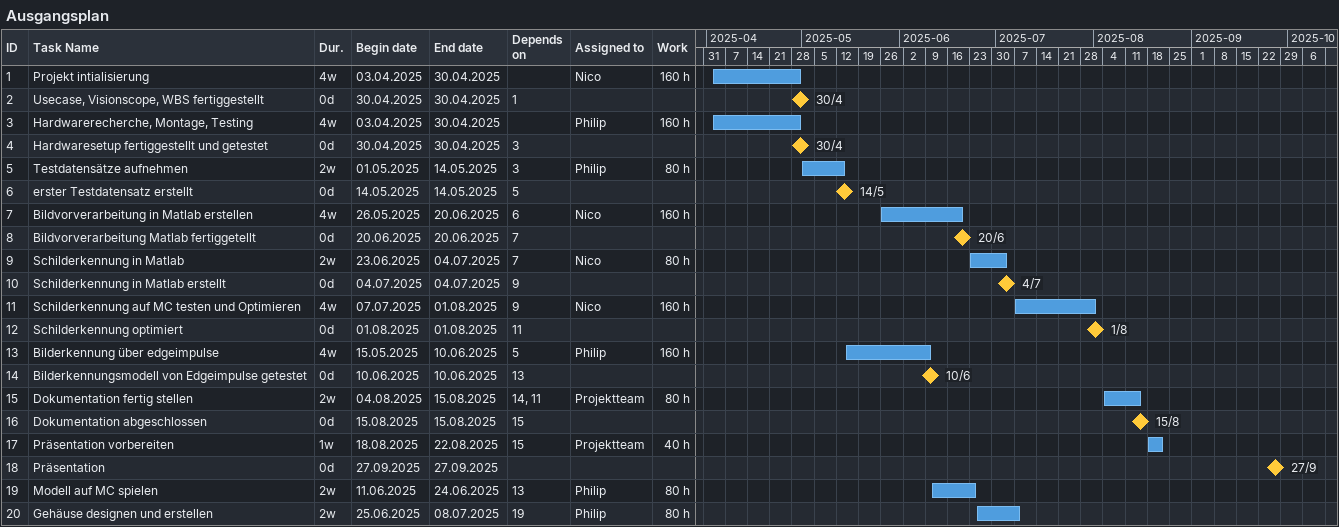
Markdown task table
Ausgangsplan

| ID | Task | Duration | Start | Finish | Predecessors | Resources | Work (h) |
|---|---|---|---|---|---|---|---|
| 1 | Projekt intialisierung | 4w | 2025-04-03 | 2025-04-30 |  | Nico | 160 |
| 2 | Usecase, Visionscope, WBS fertiggestellt | 0d | 2025-04-30 | 2025-04-30 | 1 |  |  |
| 3 | Hardwarerecherche, Montage, Testing | 4w | 2025-04-03 | 2025-04-30 |  | Philip | 160 |
| 4 | Hardwaresetup fertiggestellt und getestet | 0d | 2025-04-30 | 2025-04-30 | 3 |  |  |
| 5 | Testdatensätze aufnehmen | 2w | 2025-05-01 | 2025-05-14 | 3 | Philip | 80 |
| 6 | erster Testdatensatz erstellt | 0d | 2025-05-14 | 2025-05-14 | 5 |  |  |
| 7 | Bildvorverarbeitung in Matlab erstellen | 4w | 2025-05-26 | 2025-06-20 | 6 | Nico | 160 |
| 8 | Bildvorverarbeitung Matlab fertiggetellt | 0d | 2025-06-20 | 2025-06-20 | 7 |  |  |
| 9 | Schilderkennung in Matlab | 2w | 2025-06-23 | 2025-07-04 | 7 | Nico | 80 |
| 10 | Schilderkennung in Matlab erstellt | 0d | 2025-07-04 | 2025-07-04 | 9 |  |  |
| 11 | Schilderkennung auf MC testen und Optimieren | 4w | 2025-07-07 | 2025-08-01 | 9 | Nico | 160 |
| 12 | Schilderkennung optimiert | 0d | 2025-08-01 | 2025-08-01 | 11 |  |  |
| 13 | Bilderkennung über edgeimpulse | 4w | 2025-05-15 | 2025-06-10 | 5 | Philip | 160 |
| 14 | Bilderkennungsmodell von Edgeimpulse getestet | 0d | 2025-06-10 | 2025-06-10 | 13 |  |  |
| 15 | Dokumentation fertig stellen | 2w | 2025-08-04 | 2025-08-15 | 14, 11 | Projektteam | 80 |
| 16 | Dokumentation abgeschlossen | 0d | 2025-08-15 | 2025-08-15 | 15 |  |  |
| 17 | Präsentation vorbereiten | 1w | 2025-08-18 | 2025-08-22 | 15 | Projektteam | 40 |
| 18 | Präsentation | 0d | 2025-09-27 | 2025-09-27 |  |  |  |
| 19 | Modell auf MC spielen | 2w | 2025-06-11 | 2025-06-24 | 13 | Philip | 80 |
| 20 | Gehäuse designen und erstellen | 2w | 2025-06-25 | 2025-07-08 | 19 | Philip | 80 |
